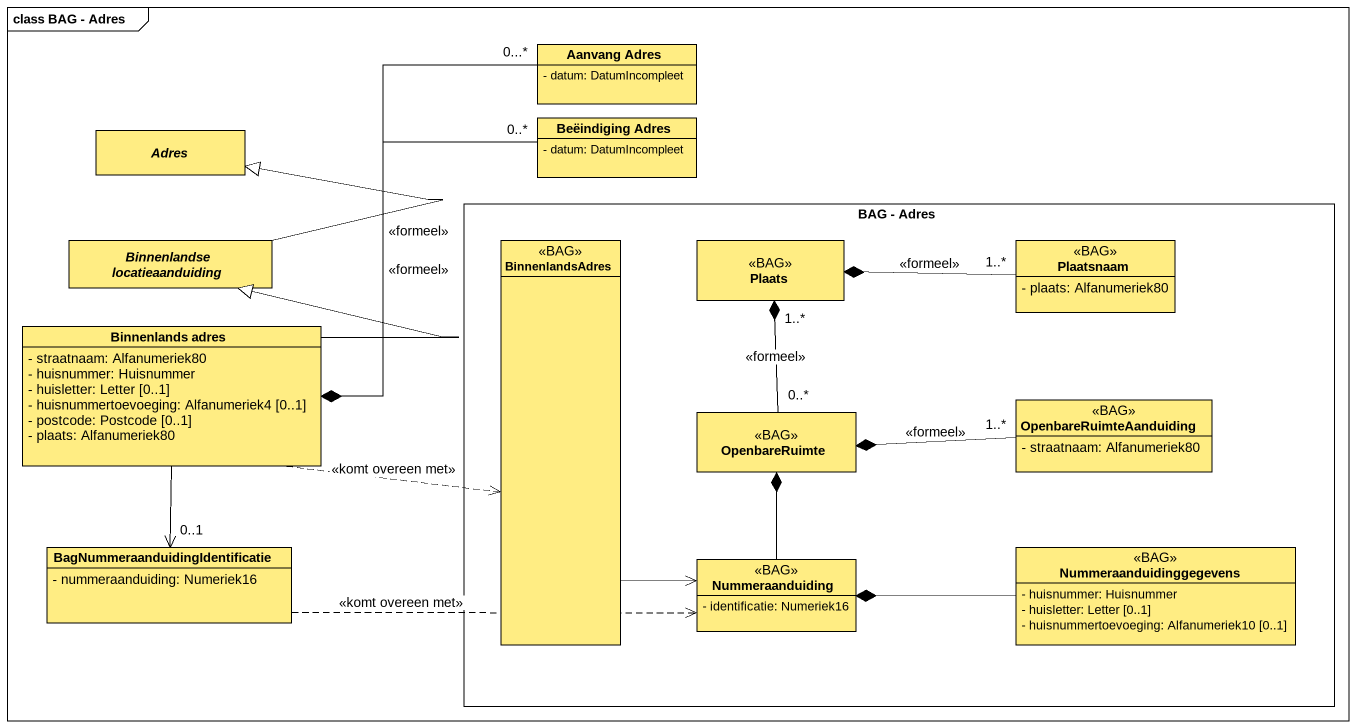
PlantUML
@startuml
mainframe class BAG - Adres
hide circle
hide empty members
skinparam classAttributeIconSize 0
class "Aanvang Adres" as Aanvang_Adres #FFED83 {
  - datum: DatumIncompleet
}
abstract class Adres #FFED83
class "Beëindiging Adres" as Beëindiging_Adres #FFED83 {
  - datum: DatumIncompleet
}
abstract class "Binnenlandse locatieaanduiding" as Binnenlandse #FFED83
rectangle "BAG - Adres" as BAG_Adres {
  class BinnenlandsAdres <<BAG>> #FFED83
  class Plaats <<BAG>> #FFED83
  class Plaatsnaam <<BAG>> #FFED83 {
    - plaats: Alfanumeriek80
  }
  class OpenbareRuimteAanduiding <<BAG>> #FFED83 {
    - straatnaam: Alfanumeriek80
  }
  class OpenbareRuimte <<BAG>> #FFED83
  class Nummeraanduiding <<BAG>> #FFED83 {
    - identificatie: Numeriek16
  }
  class Nummeraanduidinggegevens <<BAG>> #FFED83 {
    - huisnummer: Huisnummer
    - huisletter: Letter [0..1]
    - huisnummertoevoeging: Alfanumeriek10 [0..1]
  }
}
class "Binnenlands adres" as Binnenlands_adres #FFED83 {
  - straatnaam: Alfanumeriek80
  - huisnummer: Huisnummer
  - huisletter: Letter [0..1]
  - huisnummertoevoeging: Alfanumeriek4 [0..1]
  - postcode: Postcode [0..1]
  - plaats: Alfanumeriek80
}
class "BagNummeraanduidingIdentificatie" as BagNummeraanduidingIdentific #FFED83 {
  - nummeraanduiding: Numeriek16
}
Aanvang_Adres "0...*" --* Binnenlands_adres : <<formeel>>
Beëindiging_Adres "0..*" -left-* Binnenlands_adres : <<formeel>>
Binnenlandse -up-|> Adres
BinnenlandsAdres --> Nummeraanduiding
Plaatsnaam "1..*" -left-* Plaats : <<formeel>>
Binnenlands_adres -up-|> Binnenlandse
Binnenlands_adres .right.> BinnenlandsAdres : <<komt overeen met>>
OpenbareRuimteAanduiding "1..*" -left-* OpenbareRuimte : <<formeel>>
OpenbareRuimte "0..*" -up-* "1..*" Plaats : <<formeel>>
BagNummeraanduidingIdentific "0..1" <-up- Binnenlands_adres
BagNummeraanduidingIdentific .right.> Nummeraanduiding : <<komt overeen met>>
Nummeraanduiding -up-* OpenbareRuimte
Nummeraanduidinggegevens -left-* Nummeraanduiding
@enduml
